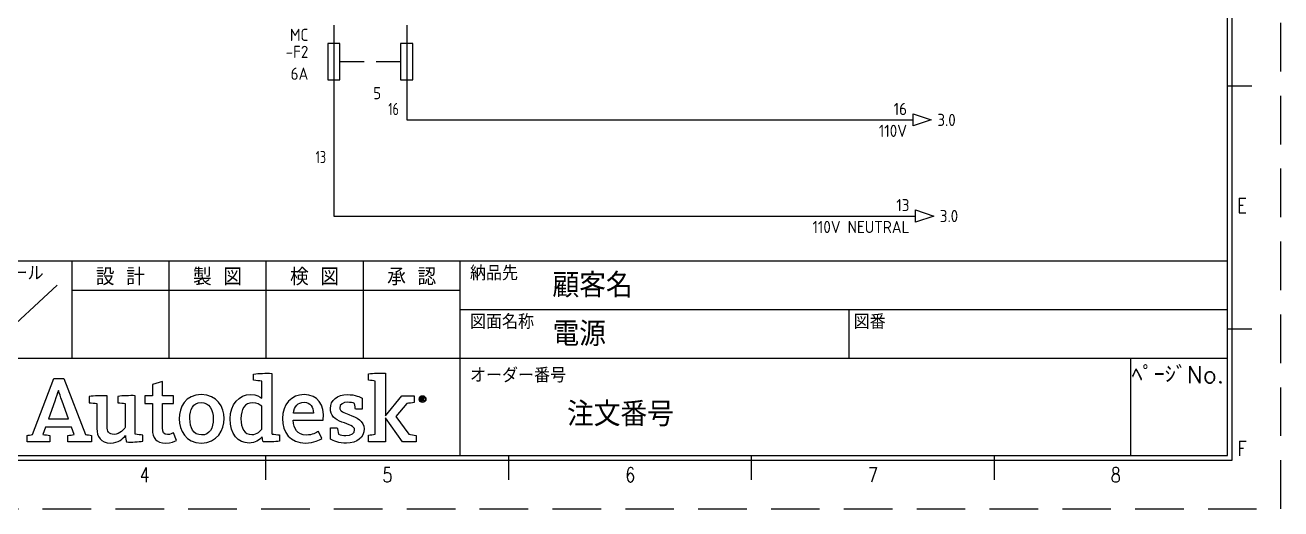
# Model space of a CAD drawing. Extents: x 0 to 420, y 0 to 297.
# Drawn here: x 161.4 to 420, y 0 to 99.5 of the extents above; entities that cross this region are included whole.
import ezdxf
from ezdxf.enums import TextEntityAlignment as Align

# ---------------------------------------------------------------- set-up
doc = ezdxf.new("R2010")
doc.units = 0
doc.header["$LTSCALE"] = 10
doc.linetypes.add('DASHED', pattern=[0.75, 0.5, -0.25])
doc.linetypes.add('DASHEDX2', pattern=[1.5, 1, -0.5])
doc.layers.get('0').update_dxf_attribs({"linetype": 'CONTINUOUS'})
for name, color, linetype in [('COMMENT', 4, 'CONTINUOUS'), ('DESC', 150, 'CONTINUOUS'), ('LAYER_1', 160, 'CONTINUOUS'), ('LINK', 9, 'DASHED'), ('LOC', 8, 'CONTINUOUS'), ('MISC', 7, 'CONTINUOUS'), ('RED_2.5mm^2', 1, 'CONTINUOUS'), ('SYMS', 7, 'CONTINUOUS'), ('TAGS', 150, 'CONTINUOUS'), ('TITLE', 4, 'CONTINUOUS'), ('WIRENO', 72, 'CONTINUOUS'), ('WIREREF', 52, 'CONTINUOUS'), ('XREF', 7, 'CONTINUOUS'), ('XREFCHILD', 134, 'CONTINUOUS'), ('ZUWAKU', 7, 'CONTINUOUS')]:
    doc.layers.add(name, color=color, linetype=linetype)
doc.styles.get("Standard").update_dxf_attribs({"font": 'romans', "width": 0.8, "bigfont": 'extfont'})
doc.styles.add('WD_IEC', font='isocp2.shx', dxfattribs={"width": 0.9, "height": 4, "bigfont": 'extfont2.shx'})

# ---------------------------------------------------------------- blocks, each defined once
blk = doc.blocks.new('JIS_tblock_a3(L)')
at = {"layer": 'ZUWAKU'}
for p, q in [((-398, 40), (0, 40)), ((-238, 40), (-238, 20)), ((-218, 40), (-218, 20)), ((-198, 40), (-198, 20)), ((-178, 40), (-178, 20)), ((-158, 0), (-158, 40)), ((0, 0), (0, 40)), ((-241, 35), (-254, 23)), ((-238, 34), (-158, 34)), ((-158, 30), (0, 30)), ((-78, 30), (-78, 20)), ((-258, 20), (-158, 20)), ((-158, 20), (0, 20)), ((-20, 20), (-20, 0)), ((-398, 0), (0, 0))]:
    blk.add_line(p, q, dxfattribs=at)
at = {"layer": 'TITLE'}
for tag, p, height in [('REVINFO51', (-370, 34), 3), ('ORDER2', (-139, 32.5), 5), ('REVINFO41', (-370, 26), 3), ('SCALE0', (-247.5, 23), 3), ('INFO1', (-139, 22.5), 5), ('REVINFO31', (-370, 18), 3), ('REVINFO21', (-370, 10), 3), ('ORDER1', (-136, 6), 5), ('REVINFO11', (-370, 2), 3)]:
    blk.add_attdef(tag, p, '', height=height, dxfattribs=at)
for tag, p in [('REVDATEY5', (-306, 34)), ('REVDATEM5', (-298, 34)), ('REVDATED5', (-290, 34)), ('REVDESIGN5', (-260, 34)), ('SCALE1', (-251, 29)), ('REVDATEY4', (-306, 26)), ('REVDATEM4', (-298, 26)), ('REVDATED4', (-290, 26)), ('REVDESIGN4', (-260, 26)), ('REVDATEY3', (-306, 18)), ('REVDATEM3', (-298, 18)), ('REVDATED3', (-290, 18)), ('REVDESIGN3', (-260, 18)), ('REVDATEY2', (-306, 10)), ('REVDATEM2', (-298, 10)), ('REVDATED2', (-290, 10)), ('REVDESIGN2', (-260, 10)), ('REVDATEY1', (-306, 2)), ('REVDATEM1', (-298, 2)), ('REVDATED1', (-290, 2)), ('REVDESIGN1', (-260, 2))]:
    blk.add_attdef(tag, text='', height=3, dxfattribs=at).set_placement(p, align=Align.RIGHT)
for tag, height, p in [('DESIGN1', 3, (-228, 27)), ('DESIGN2', 3, (-208, 27)), ('DESIGN3', 3, (-188, 27)), ('DESIGN4', 3, (-168, 27)), ('FILENAME0', 5, (-47.8, 25)), ('PAGE0', 3, (-10.3, 8.6))]:
    blk.add_attdef(tag, text='', height=height, dxfattribs=at).set_placement(p, align=Align.MIDDLE)
at = {"layer": 'TITLE', "flags": 1}
blk.add_attdef('LPAGE0', text='', height=3, dxfattribs=at).set_placement((-11, 3), align=Align.CENTER)
for tag, p in [('TYPE0', (-398, 0)), ('ORDER3', (-398, 0)), ('ORDER4', (-398, 0)), ('ORDER5', (-398, 0)), ('ORDER6', (-398, 0)), ('ORDER7', (-398, 0)), ('ORDER8', (-398, 0)), ('ORDER9', (-398, 0)), ('ORDER10', (-398, 0)), ('ORDER11', (-398, 0)), ('ORDER12', (-398, 0)), ('ORDER13', (-398, 0)), ('ORDER14', (-398, 0)), ('ORDER15', (-398, 0)), ('ORDER16', (-398, 0)), ('ORDER17', (-398, 0)), ('ORDER18', (-398, 0)), ('ORDER19', (-398, 0)), ('ORDER20', (-398, 0)), ('ORDER21', (-398, 0)), ('ORDER22', (-398, 0)), ('ORDER23', (-398, 0)), ('SCALETYPE0', (-398, 0)), ('DATEY1', (-398, 0)), ('DATEM1', (-398, 0)), ('DATED1', (-398, 0)), ('DATEY2', (-398, 0)), ('DATEM2', (-398, 0)), ('DATED2', (-398, 0)), ('BANNAME0', (-398, 0)), ('INFO3', (-398, 0)), ('INFO4', (-398, 0)), ('INFO5', (-398, 0)), ('INFO6', (-398, 0)), ('INFO7', (-398, 0)), ('INFO8', (-398, 0)), ('INFO9', (-398, 0)), ('INFO10', (-398, 0)), ('INFO11', (-398, 0)), ('INFO12', (-398, 0)), ('INFO13', (-398, 0)), ('INFO14', (-398, 0)), ('INFO15', (-398, 0)), ('INFO16', (-398, 0)), ('INFO17', (-398, 0)), ('INFO18', (-398, 0)), ('INFO19', (-398, 0)), ('INFO20', (-398, 0)), ('INFO21', (-398, 0)), ('INFO22', (-398, 0)), ('INFO23', (-398, 0)), ('INFO24', (-398, 0)), ('DATEY3', (-398, 0)), ('DATEM3', (-398, 0)), ('DATED3', (-398, 0)), ('DATEY4', (-398, 0)), ('DATEM4', (-398, 0)), ('DATED4', (-398, 0)), ('DATEY5', (-398, 0)), ('DATEM5', (-398, 0)), ('DATED5', (-398, 0)), ('DATEY6', (-398, 0)), ('DATEM6', (-398, 0)), ('DATED6', (-398, 0)), ('REFERENCETYPE0', (-398, 0)), ('INFO2', (-397.7, 0))]:
    blk.add_attdef(tag, p, '', height=3, dxfattribs=at)
at = {"layer": 'TITLE', "width": 0.8, "flags": 1}
for tag in ['REVINFO12', 'REVINFO13', 'REVINFO22', 'REVINFO23', 'REVINFO32', 'REVINFO33', 'REVINFO42', 'REVINFO43', 'REVINFO52', 'REVINFO53', 'REVINFO61', 'REVINFO62', 'REVINFO63', 'REVINFO71', 'REVINFO72', 'REVINFO73', 'REVINFO81', 'REVINFO82', 'REVINFO83', 'REVDESIGN6', 'REVDESIGN7', 'REVDESIGN8', 'REVDATEY6', 'REVDATEM6', 'REVDATED6', 'REVDATEY7', 'REVDATEM7', 'REVDATED7', 'REVDATEY8', 'REVDATEM8', 'REVDATED8']:
    blk.add_attdef(tag, (-398, 0), '', height=3, dxfattribs=at)
at = {"layer": 'TITLE', "flags": 1}
blk.add_attdef('PAPER0', text='', height=1, dxfattribs=at).set_placement((-3, -1), align=Align.TOP_RIGHT)
at = {"layer": 'ZUWAKU'}
for s, p in [('スケール', (-257, 36)), ('納品先', (-156, 36)), ('図面名称', (-156, 26)), ('図番', (-77, 26)), ('オーダー番号', (-156, 15))]:
    blk.add_text(s, height=3, dxfattribs=at).set_placement(p)
for s, p in [('設 計', (-228, 35)), ('製 図', (-208, 35)), ('検 図', (-188, 35)), ('承 認', (-168, 35)), ('ﾍﾟｰｼﾞNo.', (-10.23, 14.88))]:
    blk.add_text(s, height=3.5, dxfattribs=at).set_placement(p, align=Align.CENTER)
blk = doc.blocks.new('AI9-BLK2')
at = {"layer": 'LAYER_1', "color": 7}
blk.add_circle((0, 0), 2.03, dxfattribs=at)
blk.add_open_spline([(1.73, 0), (1.73, -1.02), (0.99, -1.75), (-0.01, -1.75), (-0.99, -1.75), (-1.73, -1.02), (-1.73, 0), (-1.73, 1.01), (-0.99, 1.75), (-0.01, 1.75), (0.99, 1.75), (1.73, 1.01), (1.73, 0)], degree=3, knots=[0, 0, 0, 0, 1, 1, 1, 2, 2, 2, 3, 3, 3, 4, 4, 4, 4], dxfattribs=at)
blk = doc.blocks.new('AI9-BLK1')
at = {"layer": 'LAYER_1', "color": 7}
for points, knots in [([(0.67, -1.05), (0.67, -1.05), (0.18, -0.36), (0.18, -0.36), (0.09, -0.24), (0.03, -0.15), (-0.06, -0.08), (0.29, -0.04), (0.5, 0.15), (0.5, 0.46), (0.5, 0.77), (0.28, 1.05), (-0.15, 1.05), (-0.15, 1.05), (-0.84, 1.05), (-0.84, 1.05), (-0.84, 1.05), (-0.84, -1.05), (-0.84, -1.05), (-0.84, -1.05), (-0.54, -1.05), (-0.54, -1.05), (-0.54, -1.05), (-0.54, -0.11), (-0.54, -0.11), (-0.37, -0.11), (-0.31, -0.16), (-0.2, -0.31), (-0.2, -0.31), (0.3, -1.05), (0.3, -1.05), (0.3, -1.05), (0.67, -1.05), (0.67, -1.05)], [0, 0, 0, 0, 1, 1, 1, 2, 2, 2, 3, 3, 3, 4, 4, 4, 5, 5, 5, 6, 6, 6, 7, 7, 7, 8, 8, 8, 9, 9, 9, 10, 10, 10, 11, 11, 11, 11]), ([(0.17, 0.46), (0.17, 0.16), (-0.08, 0.13), (-0.32, 0.13), (-0.32, 0.13), (-0.54, 0.13), (-0.54, 0.13), (-0.54, 0.13), (-0.54, 0.79), (-0.54, 0.79), (-0.54, 0.79), (-0.22, 0.79), (-0.22, 0.79), (0.06, 0.79), (0.17, 0.66), (0.17, 0.46)], [0, 0, 0, 0, 1, 1, 1, 2, 2, 2, 3, 3, 3, 4, 4, 4, 5, 5, 5, 5])]:
    blk.add_open_spline(points, degree=3, knots=knots, dxfattribs=at)
blk = doc.blocks.new('JIS_LOGO_BLOCK')
for points, knots in [([(12.07, 1.49), (12.07, 1.49), (7.57, 13.06), (7.57, 13.06), (7.57, 13.06), (5.51, 13.06), (5.51, 13.06), (5.51, 13.06), (1.1, 1.49), (1.1, 1.49), (0.75, 1.45), (0.31, 1.37), (0, 1.28), (0, 1.28), (0, 0), (0, 0), (0, 0), (4.71, 0), (4.71, 0), (4.71, 0), (4.71, 1.28), (4.71, 1.28), (4.26, 1.37), (3.73, 1.47), (3.25, 1.51), (3.25, 1.51), (3.8, 3.02), (3.8, 3.02), (3.8, 3.02), (9.18, 3.02), (9.18, 3.02), (9.18, 3.02), (9.74, 1.49), (9.74, 1.49), (9.26, 1.45), (8.84, 1.37), (8.4, 1.28), (8.4, 1.28), (8.4, 0), (8.4, 0), (8.4, 0), (13.27, 0), (13.27, 0), (13.27, 0), (13.27, 1.28), (13.27, 1.28), (12.99, 1.35), (12.34, 1.49), (12.07, 1.49)], [0, 0, 0, 0, 1, 1, 1, 2, 2, 2, 3, 3, 3, 4, 4, 4, 5, 5, 5, 6, 6, 6, 7, 7, 7, 8, 8, 8, 9, 9, 9, 10, 10, 10, 11, 11, 11, 12, 12, 12, 13, 13, 13, 14, 14, 14, 15, 15, 15, 16, 16, 16, 16]), ([(50.45, 1.6), (50.43, 1.84), (50.42, 2.1), (50.42, 2.37), (50.42, 2.37), (50.42, 14.08), (50.42, 14.08), (49.17, 14.14), (47.76, 14.07), (46.66, 13.95), (46.66, 13.95), (46.66, 12.67), (46.66, 12.67), (47.23, 12.63), (47.87, 12.55), (48.34, 12.48), (48.34, 12.48), (48.34, 12.48), (48.34, 12.48), (48.34, 12.48), (48.34, 8.98), (48.34, 8.98), (47.99, 9.28), (47.3, 9.73), (46.05, 9.73), (43.64, 9.73), (41.83, 7.75), (41.83, 4.73), (41.83, 1.55), (43.4, -0.24), (45.73, -0.24), (47.01, -0.24), (47.87, 0.37), (48.44, 1.06), (48.46, 0.73), (48.56, 0.22), (48.64, 0), (49.8, -0.06), (50.99, 0.02), (52.01, 0.14), (52.01, 0.14), (52.01, 1.41), (52.01, 1.41), (51.51, 1.45), (50.9, 1.53), (50.45, 1.6)], [0, 0, 0, 0, 1, 1, 1, 2, 2, 2, 3, 3, 3, 4, 4, 4, 5, 5, 5, 6, 6, 6, 7, 7, 7, 8, 8, 8, 9, 9, 9, 10, 10, 10, 11, 11, 11, 12, 12, 12, 13, 13, 13, 14, 14, 14, 15, 15, 15, 15]), ([(78.65, 1.57), (78.65, 1.57), (75.95, 5.22), (75.95, 5.22), (75.95, 5.22), (78.18, 7.89), (78.18, 7.89), (78.64, 7.93), (79.3, 8), (79.69, 8.1), (79.69, 8.1), (79.69, 9.49), (79.69, 9.49), (79.69, 9.49), (77.16, 9.49), (77.16, 9.49), (77.16, 9.49), (73.79, 5.35), (73.79, 5.35), (73.79, 5.35), (73.79, 14.12), (73.79, 14.12), (72.64, 14.18), (71.38, 14.12), (70.34, 14.02), (70.34, 14.02), (70.34, 12.67), (70.34, 12.67), (70.82, 12.63), (71.33, 12.56), (71.71, 12.5), (71.71, 12.5), (71.71, 1.55), (71.71, 1.55), (71.24, 1.51), (70.76, 1.44), (70.32, 1.36), (70.32, 1.36), (70.32, 0), (70.32, 0), (70.32, 0), (73.79, 0), (73.79, 0), (73.79, 0), (73.79, 4.96), (73.79, 4.96), (73.79, 4.96), (77.34, 0), (77.34, 0), (77.34, 0), (80.14, 0), (80.14, 0), (80.14, 0), (80.14, 1.31), (80.14, 1.31), (79.61, 1.43), (79.08, 1.51), (78.65, 1.57)], [0, 0, 0, 0, 1, 1, 1, 2, 2, 2, 3, 3, 3, 4, 4, 4, 5, 5, 5, 6, 6, 6, 7, 7, 7, 8, 8, 8, 9, 9, 9, 10, 10, 10, 11, 11, 11, 12, 12, 12, 13, 13, 13, 14, 14, 14, 15, 15, 15, 16, 16, 16, 17, 17, 17, 18, 18, 18, 19, 19, 19, 19]), ([(4.4, 4.74), (4.4, 4.74), (5.71, 8.34), (5.71, 8.34), (6.1, 9.42), (6.24, 9.89), (6.45, 10.59), (6.45, 10.59), (6.49, 10.59), (6.49, 10.59), (6.71, 9.91), (6.84, 9.44), (7.24, 8.34), (7.24, 8.34), (8.54, 4.74), (8.54, 4.74), (8.54, 4.74), (4.4, 4.74), (4.4, 4.74)], [0, 0, 0, 0, 1, 1, 1, 2, 2, 2, 3, 3, 3, 4, 4, 4, 5, 5, 5, 6, 6, 6, 6]), ([(24.28, 7.91), (24.28, 7.91), (24.28, 9.49), (24.28, 9.49), (24.28, 9.49), (25.81, 9.49), (25.81, 9.49), (25.81, 9.49), (25.81, 11.77), (25.81, 11.77), (25.81, 11.77), (27.89, 12.43), (27.89, 12.43), (27.89, 12.43), (27.89, 9.49), (27.89, 9.49), (27.89, 9.49), (30.19, 9.49), (30.19, 9.49), (30.19, 9.49), (30.19, 7.91), (30.19, 7.91), (30.19, 7.91), (27.89, 7.91), (27.89, 7.91), (27.89, 7.91), (27.89, 2.86), (27.89, 2.86), (27.89, 1.92), (28.15, 1.49), (28.91, 1.49), (29.48, 1.49), (29.99, 1.77), (30.17, 1.88), (30.17, 1.88), (30.76, 0.31), (30.76, 0.31), (30.41, 0.12), (29.66, -0.24), (28.54, -0.24), (26.6, -0.24), (25.81, 0.82), (25.81, 2.53), (25.81, 2.53), (25.81, 7.91), (25.81, 7.91), (25.81, 7.91), (24.28, 7.91), (24.28, 7.91)], [0, 0, 0, 0, 1, 1, 1, 2, 2, 2, 3, 3, 3, 4, 4, 4, 5, 5, 5, 6, 6, 6, 7, 7, 7, 8, 8, 8, 9, 9, 9, 10, 10, 10, 11, 11, 11, 12, 12, 12, 13, 13, 13, 14, 14, 14, 15, 15, 15, 16, 16, 16, 16]), ([(20.45, -0.02), (20.4, 0.22), (20.3, 0.88), (20.28, 1.31), (19.81, 0.69), (18.83, -0.25), (17.22, -0.25), (15.16, -0.25), (14.39, 1.08), (14.39, 2.77), (14.39, 2.77), (14.39, 7.87), (14.39, 7.87), (13.92, 7.94), (13.29, 8.02), (12.8, 8.06), (12.8, 8.06), (12.8, 9.36), (12.8, 9.36), (13.82, 9.46), (15.22, 9.53), (16.47, 9.47), (16.47, 9.47), (16.47, 3.2), (16.47, 3.2), (16.47, 2.14), (16.85, 1.53), (17.92, 1.53), (19.12, 1.53), (20.02, 2.71), (20.22, 2.96), (20.22, 2.96), (20.22, 7.89), (20.22, 7.89), (19.81, 7.94), (19.22, 8.02), (18.73, 8.06), (18.73, 8.06), (18.73, 9.36), (18.73, 9.36), (19.75, 9.49), (21.1, 9.53), (22.3, 9.49), (22.3, 9.49), (22.3, 1.59), (22.3, 1.59), (22.75, 1.51), (23.36, 1.43), (23.87, 1.39), (23.87, 1.39), (23.87, 0.12), (23.87, 0.12), (22.87, 0), (21.59, -0.08), (20.45, -0.02)], [0, 0, 0, 0, 1, 1, 1, 2, 2, 2, 3, 3, 3, 4, 4, 4, 5, 5, 5, 6, 6, 6, 7, 7, 7, 8, 8, 8, 9, 9, 9, 10, 10, 10, 11, 11, 11, 12, 12, 12, 13, 13, 13, 14, 14, 14, 15, 15, 15, 16, 16, 16, 17, 17, 17, 18, 18, 18, 18]), ([(35.92, -0.24), (32.64, -0.24), (31.33, 2.39), (31.33, 4.73), (31.33, 7.06), (32.6, 9.73), (35.88, 9.73), (39.14, 9.73), (40.57, 7.12), (40.57, 4.79), (40.57, 2.47), (39.18, -0.24), (35.92, -0.24)], [0, 0, 0, 0, 1, 1, 1, 2, 2, 2, 3, 3, 3, 4, 4, 4, 4]), ([(35.84, 8.1), (34.15, 8.1), (33.53, 6.67), (33.53, 4.79), (33.53, 2.9), (34.25, 1.41), (35.94, 1.41), (37.65, 1.41), (38.35, 2.82), (38.35, 4.73), (38.35, 6.61), (37.55, 8.1), (35.84, 8.1)], [0, 0, 0, 0, 1, 1, 1, 2, 2, 2, 3, 3, 3, 4, 4, 4, 4]), ([(48.34, 2.61), (48.11, 2.3), (47.38, 1.49), (46.3, 1.49), (44.73, 1.49), (44.05, 2.79), (44.05, 4.75), (44.05, 6.73), (44.89, 8.04), (46.42, 8.04), (47.42, 8.04), (47.97, 7.65), (48.34, 7.32), (48.34, 7.32), (48.34, 2.61), (48.34, 2.61)], [0, 0, 0, 0, 1, 1, 1, 2, 2, 2, 3, 3, 3, 4, 4, 4, 5, 5, 5, 5]), ([(57.47, 1.39), (58.78, 1.39), (59.59, 1.88), (60.02, 2.14), (60.02, 2.14), (60.74, 0.71), (60.74, 0.71), (60.19, 0.37), (59.17, -0.24), (57.33, -0.24), (54.23, -0.24), (52.58, 1.88), (52.58, 4.81), (52.58, 7.71), (54.49, 9.73), (57.07, 9.73), (59.86, 9.73), (61.29, 7.71), (61, 4.43), (61, 4.43), (54.78, 4.43), (54.78, 4.43), (54.88, 2.71), (55.66, 1.39), (57.47, 1.39)], [0, 0, 0, 0, 1, 1, 1, 2, 2, 2, 3, 3, 3, 4, 4, 4, 5, 5, 5, 6, 6, 6, 7, 7, 7, 8, 8, 8, 8]), ([(58.98, 5.92), (58.94, 7.12), (58.43, 8.14), (57.04, 8.14), (55.76, 8.14), (55.05, 7.28), (54.84, 5.92), (54.84, 5.92), (58.98, 5.92), (58.98, 5.92)], [0, 0, 0, 0, 1, 1, 1, 2, 2, 2, 3, 3, 3, 3]), ([(66.3, 5.61), (65.23, 6.03), (64.39, 6.28), (64.39, 7.03), (64.39, 7.74), (65.1, 8.14), (66.04, 8.14), (66.57, 8.14), (67.08, 8.04), (67.47, 7.9), (67.52, 7.5), (67.57, 6.89), (67.66, 6.72), (67.66, 6.72), (69.04, 6.72), (69.04, 6.72), (69.04, 6.72), (69.04, 8.96), (69.04, 8.96), (68.66, 9.19), (67.59, 9.73), (65.96, 9.73), (63.94, 9.73), (62.47, 8.56), (62.47, 6.88), (62.47, 5.37), (63.41, 4.59), (64.85, 4.08), (66.31, 3.56), (67.46, 3.2), (67.46, 2.46), (67.46, 1.74), (66.85, 1.32), (65.63, 1.32), (65.13, 1.32), (64.51, 1.42), (64.13, 1.56), (64.07, 2.01), (63.98, 2.69), (63.88, 2.87), (63.88, 2.87), (62.51, 2.87), (62.51, 2.87), (62.51, 2.87), (62.51, 0.55), (62.51, 0.55), (62.51, 0.55), (62.51, 0.55), (62.51, 0.55), (63.11, 0.16), (64.28, -0.26), (65.76, -0.26), (68, -0.26), (69.42, 0.88), (69.42, 2.68), (69.42, 4.29), (67.84, 5.01), (66.3, 5.61)], [0, 0, 0, 0, 1, 1, 1, 2, 2, 2, 3, 3, 3, 4, 4, 4, 5, 5, 5, 6, 6, 6, 7, 7, 7, 8, 8, 8, 9, 9, 9, 10, 10, 10, 11, 11, 11, 12, 12, 12, 13, 13, 13, 14, 14, 14, 15, 15, 15, 16, 16, 16, 17, 17, 17, 18, 18, 18, 19, 19, 19, 19])]:
    blk.add_open_spline(points, degree=3, knots=knots)
at = {"xscale": 0.342899999999986, "yscale": 0.342899999999986, "zscale": 0.342899999999986}
for name, p in [('AI9-BLK2', (81.46, 8.8)), ('AI9-BLK1', (81.53, 8.8))]:
    blk.add_blockref(name, p, dxfattribs=at)
blk = doc.blocks.new('HA1S1')
blk.add_lwpolyline([(0, 1.25), (3.75, 0), (0, -1.25)], close=True)
at = {"style": 'WD_IEC'}
for tag, height, flags, p in [('WIRENO', 2.5, 8, (-1.25, 1)), ('SIGCODE', 1, 1, (5, 1.8))]:
    blk.add_attdef(tag, text='', height=height, dxfattribs=dict(at, flags=flags)).set_placement(p, align=Align.RIGHT)
at = {"style": 'WD_IEC', "flags": 1}
blk.add_attdef('X4TERM01', (0, 0), '', height=0.32, dxfattribs=at)
at = {"style": 'WD_IEC'}
blk.add_attdef('XREF', text='', height=2.5, dxfattribs=at).set_placement((5, 0), align=Align.MIDDLE_LEFT)
blk.add_attdef('DESC1', text='', height=2.5, dxfattribs=at).set_placement((-1.25, -1), align=Align.TOP_RIGHT)
blk = doc.blocks.new('VFU1')
blk.add_line((0, 7.5), (0, -7.5))
blk.add_lwpolyline([(-1.25, 3.75), (-1.25, -3.75), (1.25, -3.75), (1.25, 3.75)], close=True)
at = {"style": 'WD_IEC'}
for tag, p in [('INST', (-5.25, 7.75)), ('LOC', (-5.25, 4.25)), ('TAG1', (-5.25, 0.75)), ('RATING1', (-5.25, -3.75)), ('XREF', (-5.25, -7.75)), ('DESC1', (-5.25, -11.6)), ('DESC2', (-5.25, -15.1)), ('DESC3', (-5.25, -18.6))]:
    blk.add_attdef(tag, text='', height=2.5, dxfattribs=at).set_placement(p, align=Align.RIGHT)
at = {"style": 'WD_IEC', "flags": 1}
for tag, p, height in [('X2TERM01', (0, 7.5), 0.32), ('MFG', (2.75, 6.5), 1.5), ('CAT', (2.75, 4), 1.5), ('X4LINK', (-1.25, 0), 0.32), ('X1LINK', (1.25, 0), 0.32), ('ASSYCODE', (2.25, -4), 1), ('FAMILY', (2.25, -5.5), 1), ('X8TERM02', (0, -7.5), 0.32), ('CATDESC', (2.25, -7), 1)]:
    blk.add_attdef(tag, p, '', height=height, dxfattribs=at)
at = {"style": 'WD_IEC'}
blk.add_attdef('TERM01', text='', height=2, rotation=90, dxfattribs=at).set_placement((-1, 7.5), align=Align.RIGHT)
blk.add_attdef('TERM02', (-1, -7.5), '', height=2, rotation=90, dxfattribs=at)
blk = doc.blocks.new('VFU2')
blk.add_line((0, 7.5), (0, -7.5))
blk.add_lwpolyline([(-1.25, 3.75), (-1.25, -3.75), (1.25, -3.75), (1.25, 3.75)], close=True)
at = {"style": 'WD_IEC'}
for tag, p in [('INST', (-5.25, 7.75)), ('LOC', (-5.25, 4.25)), ('TAG2', (-5.25, 0.75)), ('RATING1', (-5.25, -3.75)), ('XREF', (-5.25, -7.75)), ('DESC1', (-5.25, -11.6)), ('DESC2', (-5.25, -15.1)), ('DESC3', (-5.25, -18.6))]:
    blk.add_attdef(tag, text='', height=2.5, dxfattribs=at).set_placement(p, align=Align.RIGHT)
at = {"style": 'WD_IEC', "flags": 1}
for tag, p, height in [('X2TERM01', (0, 7.5), 0.32), ('MFG', (2.75, 6.5), 1.5), ('CAT', (2.75, 4), 1.5), ('X4LINK', (-1.25, 0), 0.32), ('X1LINK', (1.25, 0), 0.32), ('ASSYCODE', (2.25, -4), 1), ('FAMILY', (2.25, -5.5), 1), ('X8TERM02', (0, -7.5), 0.32), ('CATDESC', (2.25, -7), 1)]:
    blk.add_attdef(tag, p, '', height=height, dxfattribs=at)
at = {"style": 'WD_IEC'}
blk.add_attdef('TERM01', text='', height=2, rotation=90, dxfattribs=at).set_placement((-1, 7.5), align=Align.RIGHT)
blk.add_attdef('TERM02', (-1, -7.5), '', height=2, rotation=90, dxfattribs=at)
blk = doc.blocks.new('WD_WNV')
at = {"linetype": 'Continuous', "style": 'WD_IEC', "width": 0.8}
blk.add_attdef('WIRENO', text='', height=2.5, dxfattribs=at).set_placement((-1.6, 0), align=Align.MIDDLE_RIGHT)
at = {"style": 'WD_IEC', "flags": 1}
for tag, p in [('W08USER', (-1, 0.375)), ('W04USER', (-1, 0.875)), ('W05USER', (-1, 0.75)), ('W09USER', (-1, 0.25)), ('W03USER', (-1, 1)), ('W06USER', (-1, 0.625)), ('W07USER', (-1, 0.5)), ('W02USER', (-1, 1.125)), ('W01USER', (-1, 1.25)), ('W10USER', (-1, 0.125))]:
    blk.add_attdef(tag, text='', height=0.08, dxfattribs=at).set_placement(p, align=Align.CENTER)
blk = doc.blocks.new('JIS_border_a3(L)')
at = {"layer": 'ZUWAKU', "color": 5, "linetype": 'DASHEDX2'}
for p, q in [((420, 0), (420, 297)), ((0, 0), (420, 0))]:
    blk.add_line(p, q, dxfattribs=at)
at = {"layer": 'ZUWAKU', "color": 5}
for p, q in [((409, 11), (409, 286)), ((410, 10), (410, 287)), ((11, 11), (409, 11)), ((10, 10), (410, 10))]:
    blk.add_line(p, q, dxfattribs=at)
at = {"layer": 'ZUWAKU'}
for p, q in [((414, 87), (409, 87)), ((414, 37), (409, 37)), ((211, 6), (211, 11)), ((261, 6), (261, 11)), ((311, 6), (311, 11)), ((361, 6), (361, 11))]:
    blk.add_line(p, q, dxfattribs=at)
at = {"layer": 'COMMENT', "width": 0.8}
for s, p in [('E', (412, 62.43)), ('F', (412, 12.43)), ('4', (186, 7)), ('5', (236, 7)), ('6', (286, 7)), ('7', (336, 7)), ('8', (386, 7))]:
    blk.add_text(s, height=3, dxfattribs=at).set_placement(p, align=Align.MIDDLE)

msp = doc.modelspace()

# ---------------------------------------------------------------- linework, layer by layer
at = {"layer": 'LINK'}
msp.add_lwpolyline([(226.22, 92.03), (238.72, 92.03)], dxfattribs=at)
at = {"layer": 'RED_2.5mm^2'}
for p, q in [((224.97, 84.53), (224.97, 60.25)), ((239.97, 84.53), (239.97, 80.03)), ((239.97, 80.03), (344.26, 80.03)), ((224.97, 60.25), (344.76, 60.25))]:
    msp.add_line(p, q, dxfattribs=at)

# ---------------------------------------------------------------- block references
for name, p in [('JIS_border_a3(L)', (0, 0)), ('JIS_LOGO_BLOCK', (161.79, 13.79))]:
    msp.add_blockref(name, p)
msp.add_blockref('JIS_tblock_a3(L)', (409, 11)).add_auto_attribs({'ORDER1': '注文番号', 'ORDER2': '顧客名', 'INFO1': '電源'})
at = {"layer": 'SYMS'}
ref = msp.add_blockref('VFU1', (224.97, 92.03), dxfattribs=at)
ref.add_attrib('TAG1', '-F2', dxfattribs={"layer": 'TAGS', "height": 2.5, "style": 'WD_IEC'}).set_placement((219.72, 92.78), align=Align.RIGHT)
ref.add_attrib('LOC', 'MC', dxfattribs={"layer": 'LOC', "height": 2.5, "style": 'WD_IEC'}).set_placement((219.72, 96.28), align=Align.RIGHT)
ref.add_attrib('RATING1', '6A', dxfattribs={"layer": 'MISC', "height": 2.5, "style": 'WD_IEC'}).set_placement((219.72, 88.28), align=Align.RIGHT)
ref = msp.add_blockref('VFU2', (239.97, 92.03), dxfattribs=at)
ref.add_attrib('XREF', '5', dxfattribs={"layer": 'XREFCHILD', "height": 2.5, "style": 'WD_IEC'}).set_placement((234.72, 84.28), align=Align.RIGHT)
ref = msp.add_blockref('HA1S1', (344.26, 80.03), dxfattribs=at)
ref.add_attrib('WIRENO', '16', dxfattribs={"layer": 'WIREREF', "height": 2.5, "style": 'WD_IEC', "flags": 8}).set_placement((343.01, 81.03), align=Align.RIGHT)
ref.add_attrib('DESC1', '110V', dxfattribs={"layer": 'DESC', "height": 2.5, "style": 'WD_IEC'}).set_placement((343.01, 79.03), align=Align.TOP_RIGHT)
ref.add_attrib('XREF', '3.0', dxfattribs={"layer": 'XREF', "height": 2.5, "style": 'WD_IEC'}).set_placement((349.26, 80.03), align=Align.MIDDLE_LEFT)
ref = msp.add_blockref('HA1S1', (344.76, 60.25), dxfattribs=at)
ref.add_attrib('WIRENO', '13', dxfattribs={"layer": 'WIREREF', "height": 2.5, "style": 'WD_IEC', "flags": 8}).set_placement((343.51, 61.25), align=Align.RIGHT)
ref.add_attrib('DESC1', '110V NEUTRAL', dxfattribs={"layer": 'DESC', "height": 2.5, "style": 'WD_IEC'}).set_placement((343.51, 59.25), align=Align.TOP_RIGHT)
ref.add_attrib('XREF', '3.0', dxfattribs={"layer": 'XREF', "height": 2.5, "style": 'WD_IEC'}).set_placement((349.76, 60.25), align=Align.MIDDLE_LEFT)
at = {"layer": 'WIRENO'}
ref = msp.add_blockref('WD_WNV', (239.97, 82.28), dxfattribs=at)
ref.add_attrib('WIRENO', '16', dxfattribs={"linetype": 'Continuous', "height": 2.5, "style": 'WD_IEC', "width": 0.8}).set_placement((238.37, 82.28), align=Align.MIDDLE_RIGHT)
ref = msp.add_blockref('WD_WNV', (224.97, 72.39), dxfattribs=at)
ref.add_attrib('WIRENO', '13', dxfattribs={"linetype": 'Continuous', "height": 2.5, "style": 'WD_IEC', "width": 0.8}).set_placement((223.37, 72.39), align=Align.MIDDLE_RIGHT)

doc.saveas('drawing.dxf')
